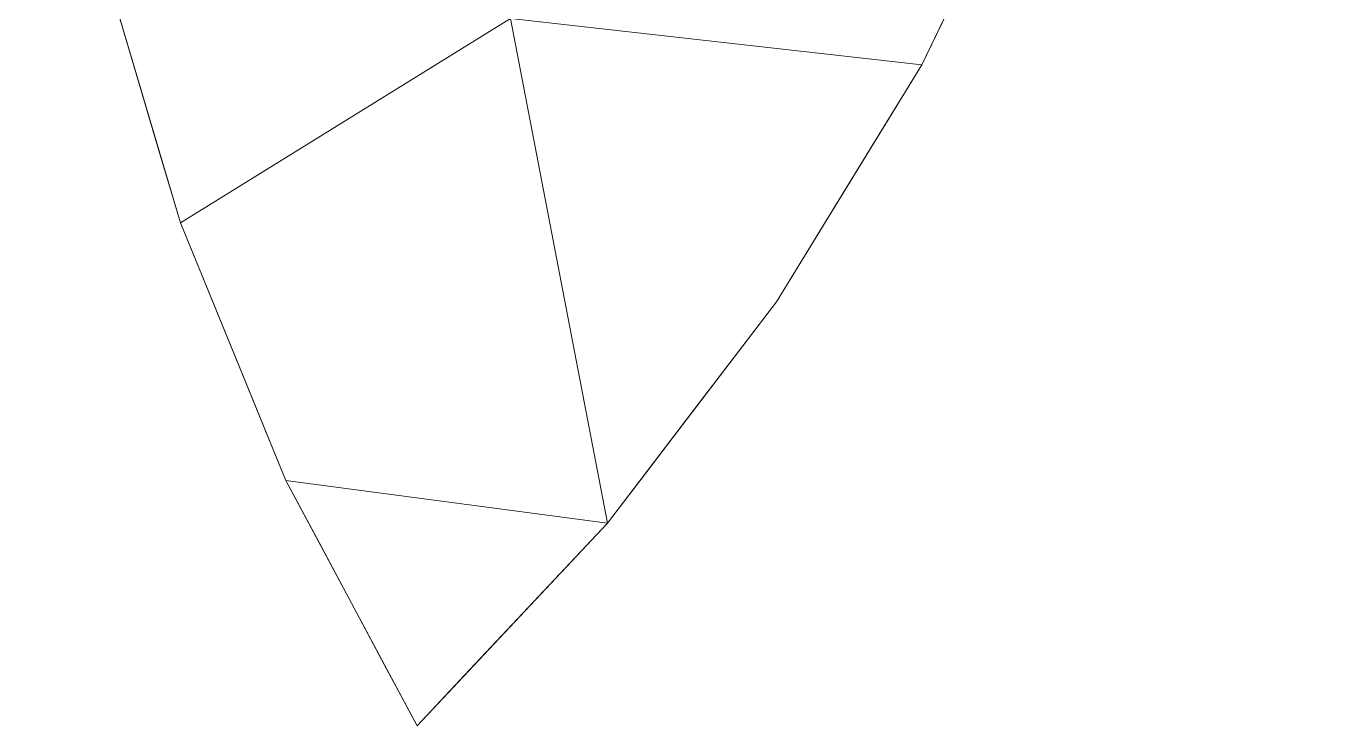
# Model space of a CAD drawing. Header units: inches. Extents: x -61 to 102, y -96 to 56.
# Drawn here: x -9.06 to 27.09, y -95.75 to -76.36 of the extents above; entities that cross this region are included whole.
import ezdxf

# ---------------------------------------------------------------- set-up
doc = ezdxf.new("R2010")
doc.units = ezdxf.units.IN
doc.header["$MEASUREMENT"] = 0
doc.layers.add('Def', color=159, linetype='Continuous', lineweight=9)
doc.layers.add('Lay0', color=21, linetype='Continuous', lineweight=9)

msp = doc.modelspace()

# ---------------------------------------------------------------- meshes
at = {"layer": 'Def', "color": 159}
mesh = msp.add_polyface(dxfattribs=at)
corners = [(24.778, -21.537, 12), (24.299, -22.199, 12), (24.682, -25.208, 12), (24.535, -28.239, 12), (23.863, -31.197, 12), (23.491, -32.938, 12), (23.466, -34.758, 12), (23.109, -36.543, 12), (22.434, -38.233, 12), (21.462, -39.772, 12), (20.929, -40.748, 12), (20.452, -41.752, 12), (20.034, -43.028, 12), (19.844, -44.356, 12), (19.887, -45.698, 12), (20.264, -47.388, 12), (20.39, -49.114, 12), (19.213, -55.49, 12), (16.936, -61.561, 12), (13.63, -67.138, 12), (9.397, -72.049, 12), (4.369, -76.143, 12), (0.575, -70.884, 12), (-2.238, -65.043, 12), (-3.983, -58.798, 12), (-4.606, -52.344, 12), (-4.089, -45.881, 12), (-3.532, -44.24, 12), (-2.714, -42.712, 12), (-2.316, -41.429, 12), (-2.154, -40.096, 12), (-2.233, -38.756, 12), (-2.43, -37.662, 12), (-2.695, -36.581, 12), (-3.22, -34.841, 12), (-3.429, -33.035, 12), (-3.314, -31.22, 12), (-2.88, -29.455, 12), (-2.791, -27.677, 12), (-2.71, -24.624, 12), (-2.062, -21.639, 12), (-0.87, -18.827, 12), (-1.136, -18.105, 12), (-1.392, -15.654, 12), (-1.036, -13.216, 12), (-0.09, -10.94, 12), (-2.303, -14.703, 12), (-3.734, -18.827, 12), (-4.327, -23.152, 12), (-4.06, -27.509, 12), (-5.193, -31.396, 12), (-6.127, -35.335, 12), (-6.861, -39.316, 12), (-7.391, -43.329, 12), (-7.717, -47.365, 12), (-7.509, -49.583, 12), (-7.508, -51.811, 12), (-7.715, -54.029, 12), (-8.756, -56.493, 12), (-9.062, -59.15, 12), (-8.404, -66.835, 12), (-6.972, -74.415, 12), (-4.782, -81.811, 12), (-1.855, -88.948, 12), (1.779, -95.752, 12), (7.062, -90.13, 12), (11.746, -84, 12), (15.782, -77.426, 12), (19.129, -70.475, 12), (21.751, -63.219, 12), (22.144, -60.574, 12), (21.777, -57.924, 12), (22.149, -55.727, 12), (22.729, -53.576, 12), (23.512, -51.489, 12), (24.274, -47.512, 12), (24.819, -43.498, 12), (25.143, -39.461, 12), (25.247, -35.413, 12), (25.13, -31.364, 12), (26.524, -27.234, 12), (27.094, -22.912, 12), (26.818, -18.562, 12), (25.706, -14.347, 12), (26.001, -16.796, 12), (25.686, -19.243, 12)]
mesh.append_faces([[corners[k] for k in face] for face in [(65, 63, 64)]], dxfattribs={"vtx0": -1, "color": 159})
mesh.append_faces([[corners[k] for k in face] for face in [(24, 60, 23), (20, 68, 19), (15, 75, 14)]], dxfattribs={"vtx0": -1, "vtx1": -1, "color": 159})
mesh.append_faces([[corners[k] for k in face] for face in [(28, 52, 53, 27), (51, 34, 35), (52, 32, 33), (53, 26, 27), (25, 56, 57), (40, 47, 48, 39), (39, 48, 49, 38), (47, 42, 43), (82, 84, 85, 81), (81, 85, 0), (73, 16, 17, 72), (16, 73, 74), (77, 8, 9, 76), (79, 4, 5), (76, 13, 14, 75), (75, 15, 16, 74)]], dxfattribs={"vtx0": -1, "vtx2": -1, "color": 159})
mesh.append_faces([[corners[k] for k in face] for face in [(21, 62, 63, 65)]], dxfattribs={"vtx0": -1, "vtx2": -1, "vtx3": -1, "color": 159})
mesh.append_faces([[corners[k] for k in face] for face in [(52, 28, 29, 30), (26, 53, 54, 55), (52, 30, 31, 32), (47, 40, 41, 42), (81, 0, 1, 2)]], dxfattribs={"vtx0": -1, "vtx3": -1, "color": 159})
mesh.append_faces([[corners[k] for k in face] for face in [(45, 46, 44), (83, 84, 82)]], dxfattribs={"vtx1": -1, "color": 159})
mesh.append_faces([[corners[k] for k in face] for face in [(59, 60, 24, 58), (36, 37, 50), (66, 67, 21, 65), (70, 71, 18, 69), (6, 7, 78), (10, 11, 76, 9), (12, 13, 76, 11)]], dxfattribs={"vtx1": -1, "vtx2": -1, "color": 159})
mesh.append_faces([[corners[k] for k in face] for face in [(33, 34, 51, 52), (57, 58, 24, 25), (25, 26, 55, 56), (43, 44, 46, 47), (37, 38, 49, 50), (35, 36, 50, 51), (22, 23, 60, 61), (21, 22, 61, 62), (17, 18, 71, 72), (20, 21, 67, 68), (18, 19, 68, 69), (78, 79, 5, 6), (7, 8, 77, 78), (80, 81, 2, 3), (79, 80, 3, 4)]], dxfattribs={"vtx1": -1, "vtx3": -1, "color": 159})
at = {"layer": 'Lay0', "color": 252}
mesh = msp.add_polyface(dxfattribs=at)
corners = [(15.782, -77.426), (16.619, -75.688), (17.456, -73.95), (18.292, -72.213), (19.129, -70.475), (19.129, -70.475, 12), (15.782, -77.426, 12)]
mesh.append_faces([[corners[k] for k in face] for face in [(6, 1, 2), (2, 5, 6), (5, 2, 3)]], dxfattribs={"vtx0": -1, "vtx2": -1, "color": 252})
mesh.append_faces([[corners[k] for k in face] for face in [(6, 0, 1), (3, 4, 5)]], dxfattribs={"vtx2": -1, "color": 252})
mesh = msp.add_polyface(dxfattribs=at)
corners = [(-6.972, -74.415), (-6.425, -76.264), (-5.877, -78.113), (-5.33, -79.962), (-4.782, -81.811), (-4.782, -81.811, 12), (-6.972, -74.415, 12)]
mesh.append_faces([[corners[k] for k in face] for face in [(6, 1, 2), (2, 5, 6), (5, 2, 3)]], dxfattribs={"vtx0": -1, "vtx2": -1, "color": 252})
mesh.append_faces([[corners[k] for k in face] for face in [(6, 0, 1), (3, 4, 5)]], dxfattribs={"vtx2": -1, "color": 252})
mesh = msp.add_polyface(dxfattribs=at)
corners = [(11.746, -84), (12.755, -82.357), (13.764, -80.713), (14.773, -79.07), (15.782, -77.426), (15.782, -77.426, 12), (11.746, -84, 12)]
mesh.append_faces([[corners[k] for k in face] for face in [(2, 5, 6), (5, 2, 3)]], dxfattribs={"vtx0": -1, "vtx2": -1, "color": 252})
mesh.append_faces([[corners[k] for k in face] for face in [(3, 4, 5)]], dxfattribs={"vtx2": -1, "color": 252})
mesh.append_faces([[corners[k] for k in face] for face in [(6, 0, 1, 2)]], dxfattribs={"vtx3": -1, "color": 252})
mesh = msp.add_polyface(dxfattribs=at)
corners = [(-4.782, -81.811), (-4.05, -83.595), (-3.318, -85.379), (-2.587, -87.163), (-1.855, -88.948), (-1.855, -88.948, 12), (-4.782, -81.811, 12)]
mesh.append_faces([[corners[k] for k in face] for face in [(6, 1, 2), (2, 5, 6), (5, 2, 3)]], dxfattribs={"vtx0": -1, "vtx2": -1, "color": 252})
mesh.append_faces([[corners[k] for k in face] for face in [(6, 0, 1), (3, 4, 5)]], dxfattribs={"vtx2": -1, "color": 252})
mesh = msp.add_polyface(dxfattribs=at)
corners = [(7.062, -90.13), (8.233, -88.598), (9.404, -87.065), (10.575, -85.533), (11.746, -84), (11.746, -84, 12), (7.062, -90.13, 12)]
mesh.append_faces([[corners[k] for k in face] for face in [(5, 6, 2, 3)]], dxfattribs={"vtx1": -1, "vtx3": -1, "color": 252})
mesh.append_faces([[corners[k] for k in face] for face in [(3, 4, 5)]], dxfattribs={"vtx2": -1, "color": 252})
mesh.append_faces([[corners[k] for k in face] for face in [(6, 0, 1, 2)]], dxfattribs={"vtx3": -1, "color": 252})
mesh = msp.add_polyface(dxfattribs=at)
corners = [(-1.855, -88.948), (-0.946, -90.649), (-0.038, -92.35), (0.87, -94.051), (1.779, -95.752), (1.779, -95.752, 12), (-1.855, -88.948, 12)]
mesh.append_faces([[corners[k] for k in face] for face in [(6, 1, 2), (2, 5, 6), (5, 2, 3)]], dxfattribs={"vtx0": -1, "vtx2": -1, "color": 252})
mesh.append_faces([[corners[k] for k in face] for face in [(6, 0, 1), (3, 4, 5)]], dxfattribs={"vtx2": -1, "color": 252})
mesh = msp.add_polyface(dxfattribs=at)
corners = [(1.779, -95.752), (3.1, -94.346), (4.421, -92.941), (5.741, -91.536), (7.062, -90.13), (7.062, -90.13, 12), (1.779, -95.752, 12)]
mesh.append_faces([[corners[k] for k in face] for face in [(6, 1, 2), (2, 5, 6), (5, 2, 3)]], dxfattribs={"vtx0": -1, "vtx2": -1, "color": 252})
mesh.append_faces([[corners[k] for k in face] for face in [(6, 0, 1), (3, 4, 5)]], dxfattribs={"vtx2": -1, "color": 252})

doc.saveas('drawing.dxf')
